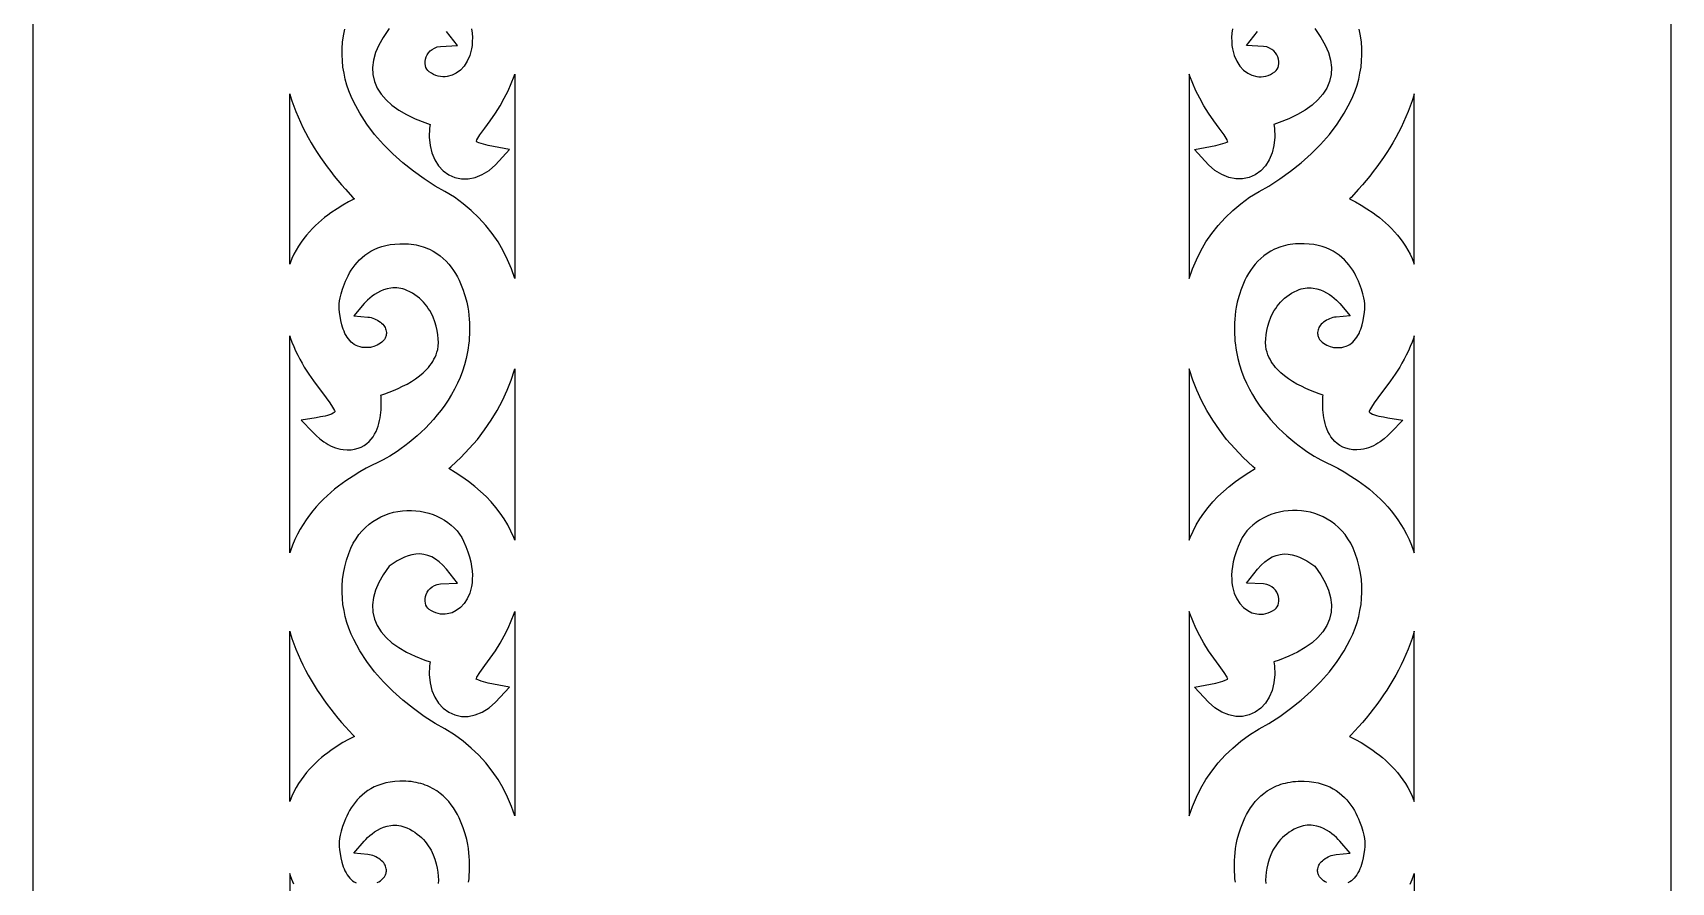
# Model space of a CAD drawing. Extents: x -128 to 128, y -328 to 328.
# Drawn here: x -127.5 to 127.5, y 57.8 to 190.1 of the extents above; entities that cross this region are included whole.
import ezdxf

# ---------------------------------------------------------------- set-up
doc = ezdxf.new("R2010")
doc.units = 0
doc.header["$MEASUREMENT"] = 0
doc.layers.get('0').update_dxf_attribs({"linetype": 'CONTINUOUS'})

msp = doc.modelspace()

# ---------------------------------------------------------------- linework, layer by layer
at = {"color": 1}
msp.add_lwpolyline([(-127.5, -327.5), (127.5, -327.5), (127.5, 327.5), (-127.5, 327.5)], close=True, dxfattribs=at)
for points in [[(-72.02, 190.7), (-72.96, 189.34), (-73.64, 188.14), (-74.15, 186.96), (-74.48, 185.79), (-74.62, 184.65), (-74.57, 183.53), (-74.33, 182.46), (-73.9, 181.44), (-73.29, 180.48), (-72.52, 179.6), (-71.6, 178.78), (-70.53, 178.02), (-69.32, 177.32), (-67.97, 176.67), (-66.48, 176.06), (-65.66, 175.78), (-65.75, 175.19), (-65.79, 173.8), (-65.66, 172.52), (-65.38, 171.34), (-64.93, 170.27), (-64.34, 169.34), (-63.62, 168.55), (-62.77, 167.94), (-61.83, 167.51), (-60.8, 167.3), (-59.73, 167.3), (-58.64, 167.52), (-57.55, 167.96), (-56.49, 168.62), (-55.46, 169.5), (-53.31, 171.86), (-56.6, 172.5), (-57.73, 172.79), (-58.1, 172.92), (-58.35, 173.04), (-58.47, 173.12), (-58.45, 173.19), (-58.38, 173.38), (-57.94, 174.14), (-57.16, 175.19), (-56.3, 176.35), (-55.49, 177.52), (-54.76, 178.69), (-54.11, 179.86), (-53.53, 181.01), (-53.02, 182.17), (-52.59, 183.31), (-52.5, 183.6), (-52.5, 151.8), (-53, 153.28), (-53.6, 154.72), (-54.3, 156.12), (-55.09, 157.48), (-55.99, 158.79), (-56.98, 160.04), (-58.07, 161.24), (-59.25, 162.38), (-60.52, 163.44), (-61.89, 164.44), (-63.36, 165.36), (-64.85, 166.17), (-66.57, 167.29), (-68.27, 168.51), (-69.91, 169.82), (-71.47, 171.21), (-72.94, 172.68), (-74.3, 174.23), (-75.53, 175.84), (-76.62, 177.51), (-77.55, 179.24), (-77.94, 180.12), (-78.29, 181.01), (-78.6, 181.92), (-78.86, 182.84), (-79.06, 183.77), (-79.22, 184.72), (-79.32, 185.67), (-79.36, 186.64), (-79.34, 187.61), (-79.27, 188.6), (-79.13, 189.6), (-78.93, 190.61)], [(-59.21, 190.66), (-59.12, 189.97), (-59.08, 189.31), (-59.09, 188.68), (-59.14, 188.08), (-59.22, 187.54), (-59.5, 186.5), (-59.89, 185.61), (-60.38, 184.86), (-60.95, 184.25), (-61.58, 183.78), (-62.25, 183.45), (-62.98, 183.25), (-63.31, 183.21), (-63.67, 183.2), (-64.03, 183.23), (-64.39, 183.3), (-64.75, 183.41), (-65.11, 183.55), (-65.46, 183.74), (-65.79, 183.96), (-66.01, 184.16), (-66.18, 184.38), (-66.31, 184.64), (-66.4, 184.93), (-66.45, 185.26), (-66.45, 185.6), (-66.4, 185.95), (-66.29, 186.3), (-66.14, 186.63), (-65.93, 186.94), (-65.67, 187.22), (-65.36, 187.47), (-64.98, 187.68), (-64.54, 187.84), (-64.02, 187.94), (-61.42, 188.07), (-63.13, 190.25)], [(72.02, 190.7), (72.96, 189.34), (73.64, 188.14), (74.15, 186.96), (74.48, 185.79), (74.62, 184.65), (74.57, 183.53), (74.33, 182.46), (73.9, 181.44), (73.29, 180.48), (72.52, 179.6), (71.6, 178.78), (70.53, 178.02), (69.32, 177.32), (67.97, 176.67), (66.48, 176.06), (65.66, 175.78), (65.75, 175.19), (65.79, 173.8), (65.66, 172.52), (65.38, 171.34), (64.93, 170.27), (64.34, 169.34), (63.62, 168.55), (62.77, 167.94), (61.83, 167.51), (60.8, 167.3), (59.73, 167.3), (58.64, 167.52), (57.55, 167.96), (56.49, 168.62), (55.46, 169.5), (53.31, 171.86), (56.6, 172.5), (57.73, 172.79), (58.1, 172.92), (58.35, 173.04), (58.47, 173.12), (58.45, 173.19), (58.38, 173.38), (57.94, 174.14), (57.16, 175.19), (56.3, 176.35), (55.49, 177.52), (54.76, 178.69), (54.11, 179.86), (53.53, 181.01), (53.02, 182.17), (52.59, 183.31), (52.5, 183.6), (52.5, 151.8), (53, 153.28), (53.6, 154.72), (54.3, 156.12), (55.09, 157.48), (55.99, 158.79), (56.98, 160.04), (58.07, 161.24), (59.25, 162.38), (60.52, 163.44), (61.89, 164.44), (63.36, 165.36), (64.85, 166.17), (66.57, 167.29), (68.27, 168.51), (69.91, 169.82), (71.47, 171.21), (72.94, 172.68), (74.3, 174.23), (75.53, 175.84), (76.62, 177.51), (77.55, 179.24), (77.94, 180.12), (78.29, 181.01), (78.6, 181.92), (78.86, 182.84), (79.06, 183.77), (79.22, 184.72), (79.32, 185.67), (79.36, 186.64), (79.34, 187.61), (79.27, 188.6), (79.13, 189.6), (78.93, 190.61)], [(59.21, 190.66), (59.12, 189.97), (59.08, 189.31), (59.09, 188.68), (59.14, 188.08), (59.22, 187.54), (59.5, 186.5), (59.89, 185.61), (60.38, 184.86), (60.95, 184.25), (61.58, 183.78), (62.25, 183.45), (62.98, 183.25), (63.31, 183.21), (63.67, 183.2), (64.03, 183.23), (64.39, 183.3), (64.75, 183.41), (65.11, 183.55), (65.46, 183.74), (65.79, 183.96), (66.01, 184.16), (66.18, 184.38), (66.31, 184.64), (66.4, 184.93), (66.45, 185.26), (66.45, 185.6), (66.4, 185.95), (66.29, 186.3), (66.14, 186.63), (65.93, 186.94), (65.67, 187.22), (65.36, 187.47), (64.98, 187.68), (64.54, 187.84), (64.02, 187.94), (61.42, 188.07), (63.13, 190.25)], [(-59.66, 57.78), (-59.6, 58.33), (-59.56, 58.88), (-59.53, 59.45), (-59.51, 60.02), (-59.51, 60.6), (-59.53, 61.19), (-59.57, 61.78), (-59.62, 62.38), (-59.7, 63.03), (-59.8, 63.65), (-59.97, 64.42), (-60.2, 65.31), (-60.34, 65.79), (-60.51, 66.28), (-60.7, 66.79), (-60.91, 67.31), (-61.15, 67.83), (-61.41, 68.35), (-61.71, 68.86), (-62.03, 69.37), (-62.38, 69.86), (-62.76, 70.34), (-63.17, 70.79), (-63.62, 71.23), (-64.1, 71.63), (-64.62, 72.01), (-65.17, 72.35), (-65.78, 72.66), (-66.08, 72.8), (-66.41, 72.92), (-66.74, 73.04), (-67.09, 73.15), (-67.45, 73.24), (-67.83, 73.32), (-68.21, 73.39), (-68.61, 73.45), (-69.03, 73.49), (-69.45, 73.52), (-69.9, 73.53), (-70.35, 73.52), (-71.13, 73.48), (-71.87, 73.38), (-72.55, 73.25), (-73.19, 73.07), (-73.79, 72.86), (-74.35, 72.62), (-74.87, 72.35), (-75.36, 72.05), (-75.82, 71.72), (-76.24, 71.37), (-76.63, 71), (-77, 70.62), (-77.33, 70.22), (-77.64, 69.8), (-77.93, 69.38), (-78.19, 68.96), (-78.43, 68.53), (-78.64, 68.1), (-78.83, 67.68), (-79, 67.27), (-79.28, 66.47), (-79.49, 65.74), (-79.64, 65.12), (-79.74, 64.62), (-79.8, 64.14), (-79.81, 63.77), (-79.79, 63.36), (-79.75, 62.84), (-79.68, 62.24), (-79.56, 61.58), (-79.4, 60.89), (-79.3, 60.55), (-79.18, 60.21), (-79.05, 59.88), (-78.91, 59.56), (-78.75, 59.25), (-78.57, 58.96), (-78.38, 58.69), (-78.17, 58.44), (-77.95, 58.21), (-77.72, 58.01), (-77.46, 57.83), (-77.19, 57.68)], [(59.66, 57.78), (59.6, 58.33), (59.56, 58.88), (59.53, 59.45), (59.51, 60.02), (59.51, 60.6), (59.53, 61.19), (59.57, 61.78), (59.62, 62.38), (59.7, 63.03), (59.8, 63.65), (59.97, 64.42), (60.2, 65.31), (60.34, 65.79), (60.51, 66.28), (60.7, 66.79), (60.91, 67.31), (61.15, 67.83), (61.41, 68.35), (61.71, 68.86), (62.03, 69.37), (62.38, 69.86), (62.76, 70.34), (63.17, 70.79), (63.62, 71.23), (64.1, 71.63), (64.62, 72.01), (65.17, 72.35), (65.78, 72.66), (66.08, 72.8), (66.41, 72.92), (66.74, 73.04), (67.09, 73.15), (67.45, 73.24), (67.82, 73.32), (68.21, 73.39), (68.61, 73.45), (69.03, 73.49), (69.45, 73.52), (69.9, 73.53), (70.35, 73.52), (71.13, 73.48), (71.87, 73.38), (72.55, 73.25), (73.19, 73.07), (73.79, 72.86), (74.35, 72.62), (74.87, 72.35), (75.36, 72.05), (75.82, 71.72), (76.24, 71.37), (76.63, 71), (77, 70.62), (77.33, 70.22), (77.64, 69.8), (77.93, 69.38), (78.19, 68.96), (78.43, 68.53), (78.64, 68.1), (78.83, 67.68), (79, 67.27), (79.28, 66.47), (79.49, 65.74), (79.64, 65.12), (79.74, 64.62), (79.8, 64.14), (79.81, 63.77), (79.79, 63.36), (79.75, 62.84), (79.68, 62.24), (79.56, 61.58), (79.4, 60.89), (79.3, 60.55), (79.18, 60.21), (79.05, 59.88), (78.91, 59.56), (78.75, 59.25), (78.57, 58.96), (78.38, 58.69), (78.17, 58.44), (77.95, 58.21), (77.72, 58.01), (77.46, 57.83), (77.19, 57.68)], [(-73.92, 57.73), (-73.65, 57.86), (-73.4, 58.02), (-73.16, 58.2), (-72.95, 58.4), (-72.76, 58.62), (-72.7, 58.72), (-72.63, 58.84), (-72.58, 58.96), (-72.53, 59.09), (-72.5, 59.22), (-72.48, 59.37), (-72.47, 59.53), (-72.47, 59.7), (-72.49, 59.9), (-72.53, 60.09), (-72.58, 60.28), (-72.65, 60.45), (-72.75, 60.62), (-72.88, 60.8), (-73.03, 60.97), (-73.21, 61.14), (-73.4, 61.3), (-73.62, 61.46), (-73.85, 61.6), (-74.09, 61.72), (-74.34, 61.84), (-74.6, 61.93), (-74.85, 62.01), (-75.1, 62.07), (-75.35, 62.11), (-77.54, 62.3), (-75.94, 64.2), (-75.68, 64.47), (-75.39, 64.76), (-75.06, 65.05), (-74.7, 65.34), (-74.3, 65.63), (-73.87, 65.9), (-73.39, 66.14), (-72.89, 66.35), (-72.35, 66.52), (-71.79, 66.62), (-71.47, 66.65), (-71.17, 66.66), (-70.86, 66.65), (-70.54, 66.61), (-70.22, 66.56), (-69.9, 66.48), (-69.58, 66.37), (-69.26, 66.24), (-68.83, 66.04), (-68.42, 65.81), (-68.03, 65.57), (-67.67, 65.3), (-67.33, 65.03), (-67.01, 64.73), (-66.71, 64.43), (-66.43, 64.11), (-66.18, 63.79), (-65.94, 63.46), (-65.72, 63.12), (-65.52, 62.76), (-65.19, 62.08), (-64.91, 61.38), (-64.7, 60.68), (-64.55, 60), (-64.45, 59.35), (-64.39, 58.72), (-64.38, 58.13), (-64.41, 57.58)], [(73.92, 57.73), (73.65, 57.86), (73.4, 58.02), (73.16, 58.2), (72.95, 58.4), (72.76, 58.62), (72.7, 58.72), (72.63, 58.84), (72.58, 58.96), (72.53, 59.09), (72.5, 59.22), (72.48, 59.37), (72.47, 59.53), (72.47, 59.7), (72.49, 59.9), (72.53, 60.09), (72.58, 60.28), (72.65, 60.45), (72.75, 60.62), (72.88, 60.8), (73.03, 60.97), (73.21, 61.14), (73.4, 61.3), (73.62, 61.46), (73.85, 61.6), (74.09, 61.72), (74.34, 61.84), (74.6, 61.93), (74.85, 62.01), (75.1, 62.07), (75.35, 62.11), (77.54, 62.3), (75.94, 64.2), (75.68, 64.47), (75.39, 64.76), (75.06, 65.05), (74.7, 65.34), (74.3, 65.63), (73.87, 65.9), (73.39, 66.14), (72.89, 66.35), (72.35, 66.52), (71.79, 66.62), (71.47, 66.65), (71.17, 66.66), (70.86, 66.65), (70.54, 66.61), (70.22, 66.56), (69.9, 66.48), (69.58, 66.37), (69.26, 66.24), (68.83, 66.04), (68.42, 65.81), (68.03, 65.57), (67.67, 65.3), (67.33, 65.03), (67.01, 64.73), (66.71, 64.43), (66.43, 64.11), (66.18, 63.79), (65.94, 63.46), (65.72, 63.12), (65.52, 62.76), (65.19, 62.08), (64.91, 61.38), (64.7, 60.68), (64.55, 60), (64.45, 59.35), (64.39, 58.72), (64.38, 58.13), (64.41, 57.58)], [(-86.89, 57.5), (-87.17, 58.21), (-87.43, 58.93), (-87.5, 59.16), (-87.5, 25.38)], [(86.89, 57.5), (87.17, 58.21), (87.43, 58.93), (87.5, 59.16), (87.5, 25.38)]]:
    msp.add_lwpolyline(points)
for points in [[(-87.5, 154.04), (-87.5, 180.56), (-87.43, 180.29), (-87.16, 179.45), (-86.87, 178.61), (-86.56, 177.77), (-86.21, 176.95), (-85.85, 176.13), (-85.46, 175.32), (-85.05, 174.51), (-84.62, 173.72), (-84.17, 172.94), (-83.7, 172.16), (-83.22, 171.4), (-82.72, 170.64), (-82.2, 169.9), (-81.67, 169.17), (-81.13, 168.45), (-80.58, 167.74), (-80.01, 167.05), (-79.44, 166.37), (-78.85, 165.7), (-77.67, 164.41), (-77.44, 164.18), (-77.53, 164.13), (-78.34, 163.71), (-79.22, 163.21), (-80.15, 162.65), (-81.1, 162.01), (-81.59, 161.65), (-82.08, 161.28), (-82.56, 160.88), (-83.05, 160.46), (-83.52, 160.02), (-83.99, 159.56), (-84.45, 159.07), (-84.9, 158.55), (-85.33, 158.01), (-85.74, 157.44), (-86.13, 156.85), (-86.5, 156.22), (-86.85, 155.57), (-87.16, 154.9), (-87.45, 154.19)], [(87.5, 154.04), (87.5, 180.56), (87.43, 180.29), (87.16, 179.45), (86.87, 178.61), (86.56, 177.77), (86.21, 176.95), (85.85, 176.13), (85.46, 175.32), (85.05, 174.51), (84.62, 173.72), (84.17, 172.94), (83.7, 172.16), (83.22, 171.4), (82.72, 170.64), (82.2, 169.9), (81.67, 169.17), (81.13, 168.45), (80.58, 167.74), (80.01, 167.05), (79.44, 166.37), (78.85, 165.7), (77.67, 164.41), (77.44, 164.18), (77.53, 164.13), (78.34, 163.71), (79.22, 163.21), (80.15, 162.65), (81.1, 162.01), (81.59, 161.65), (82.08, 161.28), (82.56, 160.88), (83.05, 160.46), (83.52, 160.02), (83.99, 159.56), (84.45, 159.07), (84.9, 158.55), (85.33, 158.01), (85.74, 157.44), (86.13, 156.85), (86.5, 156.22), (86.85, 155.57), (87.16, 154.9), (87.45, 154.19)], [(-87.5, 109.06), (-87.5, 142.85), (-87.43, 142.62), (-87.17, 141.89), (-86.89, 141.19), (-86.59, 140.51), (-86.27, 139.85), (-85.94, 139.21), (-85.59, 138.6), (-85.24, 138), (-84.52, 136.88), (-83.8, 135.84), (-83.09, 134.88), (-82.42, 133.99), (-81.28, 132.44), (-80.85, 131.78), (-80.68, 131.5), (-80.55, 131.24), (-80.51, 131.14), (-80.5, 131.09), (-80.49, 131.06), (-80.49, 131.05), (-80.5, 131.04), (-80.51, 131.02), (-80.55, 130.98), (-80.58, 130.95), (-80.77, 130.82), (-81.01, 130.69), (-81.3, 130.58), (-81.64, 130.47), (-81.99, 130.38), (-82.73, 130.23), (-83.38, 130.12), (-85.71, 129.75), (-83.93, 127.86), (-83.39, 127.33), (-82.81, 126.82), (-82.19, 126.35), (-81.85, 126.13), (-81.51, 125.92), (-81.16, 125.73), (-80.79, 125.57), (-80.41, 125.42), (-80.02, 125.3), (-79.61, 125.21), (-79.2, 125.15), (-78.57, 125.11), (-77.97, 125.13), (-77.41, 125.22), (-76.88, 125.35), (-76.39, 125.55), (-75.93, 125.79), (-75.52, 126.08), (-75.15, 126.4), (-74.82, 126.76), (-74.54, 127.14), (-74.29, 127.54), (-74.08, 127.95), (-73.9, 128.37), (-73.75, 128.8), (-73.62, 129.23), (-73.52, 129.67), (-73.44, 130.1), (-73.37, 130.53), (-73.29, 131.35), (-73.26, 132.13), (-73.27, 132.83), (-73.3, 133.44), (-73.31, 133.62), (-72.72, 133.83), (-71.34, 134.37), (-70.63, 134.68), (-69.94, 135.01), (-69.25, 135.36), (-68.58, 135.75), (-67.93, 136.17), (-67.31, 136.62), (-66.73, 137.12), (-66.19, 137.65), (-65.93, 137.94), (-65.69, 138.24), (-65.46, 138.55), (-65.25, 138.87), (-65.06, 139.21), (-64.89, 139.56), (-64.73, 139.93), (-64.59, 140.32), (-64.48, 140.76), (-64.41, 141.26), (-64.38, 141.81), (-64.39, 142.4), (-64.45, 143.03), (-64.55, 143.69), (-64.7, 144.37), (-64.91, 145.07), (-65.19, 145.77), (-65.52, 146.45), (-65.72, 146.8), (-65.94, 147.14), (-66.18, 147.48), (-66.43, 147.8), (-66.71, 148.12), (-67.01, 148.42), (-67.33, 148.71), (-67.67, 148.99), (-68.03, 149.25), (-68.42, 149.5), (-68.83, 149.72), (-69.26, 149.93), (-69.58, 150.06), (-69.9, 150.16), (-70.22, 150.24), (-70.54, 150.3), (-70.86, 150.33), (-71.17, 150.34), (-71.47, 150.34), (-71.79, 150.31), (-72.35, 150.2), (-72.89, 150.04), (-73.39, 149.83), (-73.87, 149.58), (-74.3, 149.31), (-74.7, 149.03), (-75.06, 148.73), (-75.39, 148.44), (-75.68, 148.16), (-75.94, 147.88), (-77.54, 145.99), (-75.35, 145.79), (-75.1, 145.75), (-74.85, 145.7), (-74.6, 145.62), (-74.34, 145.52), (-74.09, 145.41), (-73.85, 145.28), (-73.62, 145.14), (-73.4, 144.99), (-73.21, 144.83), (-73.03, 144.66), (-72.88, 144.48), (-72.75, 144.31), (-72.65, 144.14), (-72.58, 143.96), (-72.53, 143.78), (-72.49, 143.58), (-72.47, 143.39), (-72.47, 143.21), (-72.48, 143.05), (-72.5, 142.91), (-72.53, 142.77), (-72.58, 142.64), (-72.63, 142.52), (-72.7, 142.41), (-72.76, 142.31), (-72.95, 142.08), (-73.16, 141.89), (-73.4, 141.71), (-73.65, 141.55), (-73.92, 141.41), (-74.18, 141.3), (-74.41, 141.22), (-74.8, 141.1), (-74.92, 141.07), (-75.38, 141.03), (-75.81, 141.03), (-76.21, 141.07), (-76.56, 141.14), (-76.89, 141.24), (-77.19, 141.37), (-77.46, 141.52), (-77.72, 141.7), (-77.95, 141.9), (-78.17, 142.13), (-78.38, 142.38), (-78.57, 142.65), (-78.75, 142.94), (-78.91, 143.25), (-79.05, 143.57), (-79.18, 143.9), (-79.3, 144.24), (-79.4, 144.57), (-79.56, 145.27), (-79.68, 145.92), (-79.75, 146.52), (-79.79, 147.05), (-79.81, 147.45), (-79.8, 147.83), (-79.74, 148.31), (-79.64, 148.8), (-79.49, 149.43), (-79.28, 150.15), (-79, 150.96), (-78.83, 151.37), (-78.64, 151.79), (-78.43, 152.22), (-78.19, 152.65), (-77.93, 153.07), (-77.64, 153.49), (-77.33, 153.9), (-77, 154.3), (-76.63, 154.69), (-76.24, 155.06), (-75.82, 155.41), (-75.36, 155.73), (-74.87, 156.03), (-74.35, 156.31), (-73.79, 156.55), (-73.19, 156.76), (-72.55, 156.94), (-71.87, 157.07), (-71.13, 157.16), (-70.35, 157.21), (-69.9, 157.21), (-69.45, 157.2), (-69.03, 157.18), (-68.61, 157.13), (-68.21, 157.08), (-67.83, 157.01), (-67.45, 156.93), (-67.09, 156.83), (-66.74, 156.73), (-66.41, 156.61), (-66.08, 156.48), (-65.78, 156.35), (-65.17, 156.04), (-64.62, 155.69), (-64.1, 155.32), (-63.62, 154.91), (-63.17, 154.48), (-62.76, 154.02), (-62.38, 153.55), (-62.03, 153.05), (-61.71, 152.55), (-61.41, 152.03), (-61.15, 151.51), (-60.91, 150.99), (-60.7, 150.48), (-60.51, 149.97), (-60.34, 149.47), (-60.2, 149), (-59.97, 148.1), (-59.8, 147.33), (-59.7, 146.72), (-59.62, 146.07), (-59.57, 145.47), (-59.53, 144.87), (-59.51, 144.29), (-59.51, 143.71), (-59.53, 143.13), (-59.56, 142.57), (-59.6, 142.01), (-59.66, 141.46), (-59.74, 140.92), (-59.83, 140.39), (-59.93, 139.86), (-60.05, 139.35), (-60.32, 138.33), (-60.64, 137.35), (-61, 136.39), (-61.41, 135.47), (-61.85, 134.57), (-62.33, 133.71), (-62.85, 132.87), (-63.39, 132.07), (-63.95, 131.29), (-64.54, 130.55), (-65.14, 129.84), (-65.76, 129.16), (-66.39, 128.51), (-67.03, 127.89), (-67.67, 127.31), (-68.31, 126.76), (-68.94, 126.24), (-69.57, 125.75), (-70.19, 125.3), (-70.8, 124.88), (-71.38, 124.5), (-71.94, 124.15), (-72.48, 123.83), (-72.99, 123.55), (-73.46, 123.31), (-73.9, 123.09), (-74.68, 122.72), (-75.59, 122.25), (-76.59, 121.69), (-77.66, 121.04), (-78.78, 120.3), (-79.36, 119.88), (-79.94, 119.45), (-80.53, 118.98), (-81.11, 118.49), (-81.69, 117.97), (-82.27, 117.42), (-82.83, 116.84), (-83.39, 116.24), (-83.93, 115.6), (-84.45, 114.94), (-84.95, 114.24), (-85.44, 113.51), (-85.89, 112.75), (-86.32, 111.96), (-86.72, 111.13), (-87.08, 110.27), (-87.4, 109.38)], [(87.5, 109.06), (87.5, 142.85), (87.43, 142.62), (87.17, 141.89), (86.89, 141.19), (86.59, 140.51), (86.27, 139.85), (85.94, 139.21), (85.59, 138.6), (85.24, 138), (84.52, 136.88), (83.8, 135.84), (83.09, 134.88), (82.42, 133.99), (81.28, 132.44), (80.85, 131.78), (80.68, 131.5), (80.55, 131.24), (80.51, 131.14), (80.5, 131.09), (80.49, 131.06), (80.49, 131.05), (80.5, 131.04), (80.51, 131.02), (80.55, 130.98), (80.58, 130.95), (80.77, 130.82), (81.01, 130.69), (81.3, 130.58), (81.64, 130.47), (81.99, 130.38), (82.73, 130.23), (83.38, 130.12), (85.71, 129.75), (83.93, 127.86), (83.39, 127.33), (82.81, 126.82), (82.19, 126.35), (81.85, 126.13), (81.51, 125.92), (81.16, 125.73), (80.79, 125.57), (80.41, 125.42), (80.02, 125.3), (79.61, 125.21), (79.2, 125.15), (78.57, 125.11), (77.97, 125.13), (77.41, 125.22), (76.88, 125.35), (76.39, 125.55), (75.93, 125.79), (75.52, 126.08), (75.15, 126.4), (74.82, 126.76), (74.54, 127.14), (74.29, 127.54), (74.08, 127.95), (73.9, 128.37), (73.75, 128.8), (73.62, 129.23), (73.52, 129.67), (73.44, 130.1), (73.37, 130.53), (73.29, 131.35), (73.26, 132.13), (73.27, 132.83), (73.3, 133.44), (73.31, 133.62), (72.72, 133.83), (71.34, 134.37), (70.63, 134.68), (69.94, 135.01), (69.25, 135.36), (68.58, 135.75), (67.93, 136.17), (67.31, 136.62), (66.73, 137.12), (66.19, 137.65), (65.93, 137.94), (65.69, 138.24), (65.46, 138.55), (65.25, 138.87), (65.06, 139.21), (64.89, 139.56), (64.73, 139.93), (64.59, 140.32), (64.48, 140.76), (64.41, 141.26), (64.38, 141.81), (64.39, 142.4), (64.45, 143.03), (64.55, 143.69), (64.7, 144.37), (64.91, 145.07), (65.19, 145.77), (65.52, 146.45), (65.72, 146.8), (65.94, 147.14), (66.18, 147.48), (66.43, 147.8), (66.71, 148.12), (67.01, 148.42), (67.33, 148.71), (67.67, 148.99), (68.03, 149.25), (68.42, 149.5), (68.83, 149.72), (69.26, 149.93), (69.58, 150.06), (69.9, 150.16), (70.22, 150.24), (70.54, 150.3), (70.86, 150.33), (71.17, 150.34), (71.47, 150.34), (71.79, 150.31), (72.35, 150.2), (72.89, 150.04), (73.39, 149.83), (73.87, 149.58), (74.3, 149.31), (74.7, 149.03), (75.06, 148.73), (75.39, 148.44), (75.68, 148.16), (75.94, 147.88), (77.54, 145.99), (75.35, 145.79), (75.1, 145.75), (74.85, 145.7), (74.6, 145.62), (74.34, 145.52), (74.09, 145.41), (73.85, 145.28), (73.62, 145.14), (73.4, 144.99), (73.21, 144.83), (73.03, 144.66), (72.88, 144.48), (72.75, 144.31), (72.65, 144.14), (72.58, 143.96), (72.53, 143.78), (72.49, 143.58), (72.47, 143.39), (72.47, 143.21), (72.48, 143.05), (72.5, 142.91), (72.53, 142.77), (72.58, 142.64), (72.63, 142.52), (72.7, 142.41), (72.76, 142.31), (72.95, 142.08), (73.16, 141.89), (73.4, 141.71), (73.65, 141.55), (73.92, 141.41), (74.18, 141.3), (74.41, 141.22), (74.8, 141.1), (74.92, 141.07), (75.38, 141.03), (75.81, 141.03), (76.21, 141.07), (76.56, 141.14), (76.89, 141.24), (77.19, 141.37), (77.46, 141.52), (77.72, 141.7), (77.95, 141.9), (78.17, 142.13), (78.38, 142.38), (78.57, 142.65), (78.75, 142.94), (78.91, 143.25), (79.05, 143.57), (79.18, 143.9), (79.3, 144.24), (79.4, 144.57), (79.56, 145.27), (79.68, 145.92), (79.75, 146.52), (79.79, 147.05), (79.81, 147.45), (79.8, 147.83), (79.74, 148.31), (79.64, 148.8), (79.49, 149.43), (79.28, 150.15), (79, 150.96), (78.83, 151.37), (78.64, 151.79), (78.43, 152.22), (78.19, 152.65), (77.93, 153.07), (77.64, 153.49), (77.33, 153.9), (77, 154.3), (76.63, 154.69), (76.24, 155.06), (75.82, 155.41), (75.36, 155.73), (74.87, 156.03), (74.35, 156.31), (73.79, 156.55), (73.19, 156.76), (72.55, 156.94), (71.87, 157.07), (71.13, 157.16), (70.35, 157.21), (69.9, 157.21), (69.45, 157.2), (69.03, 157.18), (68.61, 157.13), (68.21, 157.08), (67.82, 157.01), (67.45, 156.93), (67.09, 156.83), (66.74, 156.73), (66.41, 156.61), (66.08, 156.48), (65.78, 156.35), (65.17, 156.04), (64.62, 155.69), (64.1, 155.32), (63.62, 154.91), (63.17, 154.48), (62.76, 154.02), (62.38, 153.55), (62.03, 153.05), (61.71, 152.55), (61.41, 152.03), (61.15, 151.51), (60.91, 150.99), (60.7, 150.48), (60.51, 149.97), (60.34, 149.47), (60.2, 149), (59.97, 148.1), (59.8, 147.33), (59.7, 146.72), (59.62, 146.07), (59.57, 145.47), (59.53, 144.87), (59.51, 144.29), (59.51, 143.71), (59.53, 143.13), (59.56, 142.57), (59.6, 142.01), (59.66, 141.46), (59.74, 140.92), (59.83, 140.39), (59.93, 139.86), (60.05, 139.35), (60.32, 138.33), (60.64, 137.35), (61, 136.39), (61.41, 135.47), (61.85, 134.57), (62.33, 133.71), (62.85, 132.87), (63.39, 132.07), (63.95, 131.29), (64.54, 130.55), (65.14, 129.84), (65.76, 129.16), (66.39, 128.51), (67.03, 127.89), (67.67, 127.31), (68.31, 126.76), (68.94, 126.24), (69.57, 125.75), (70.19, 125.3), (70.8, 124.88), (71.38, 124.5), (71.94, 124.15), (72.48, 123.83), (72.99, 123.55), (73.46, 123.31), (73.9, 123.09), (74.68, 122.72), (75.59, 122.25), (76.59, 121.69), (77.66, 121.04), (78.78, 120.3), (79.36, 119.88), (79.94, 119.45), (80.53, 118.98), (81.11, 118.49), (81.69, 117.97), (82.27, 117.42), (82.83, 116.84), (83.39, 116.24), (83.93, 115.6), (84.45, 114.94), (84.95, 114.24), (85.44, 113.51), (85.89, 112.75), (86.32, 111.96), (86.72, 111.13), (87.08, 110.27), (87.4, 109.38)], [(-52.5, 111.06), (-52.65, 111.49), (-53.08, 112.47), (-53.57, 113.42), (-54.12, 114.36), (-54.74, 115.27), (-55.41, 116.15), (-56.15, 117.01), (-56.95, 117.84), (-57.8, 118.65), (-58.71, 119.43), (-59.68, 120.18), (-60.7, 120.91), (-61.77, 121.6), (-62.77, 122.19), (-62.36, 122.54), (-60.9, 123.9), (-59.56, 125.3), (-58.31, 126.74), (-57.18, 128.21), (-56.14, 129.72), (-55.21, 131.25), (-54.39, 132.81), (-53.67, 134.38), (-53.05, 135.97), (-52.53, 137.58), (-52.5, 137.71)], [(52.5, 111.06), (52.65, 111.49), (53.08, 112.47), (53.57, 113.42), (54.12, 114.36), (54.74, 115.27), (55.41, 116.15), (56.15, 117.01), (56.95, 117.84), (57.8, 118.65), (58.71, 119.43), (59.68, 120.18), (60.7, 120.91), (61.77, 121.6), (62.77, 122.19), (62.36, 122.54), (60.9, 123.9), (59.56, 125.3), (58.31, 126.74), (57.18, 128.21), (56.14, 129.72), (55.21, 131.25), (54.39, 132.81), (53.67, 134.38), (53.05, 135.97), (52.53, 137.58), (52.5, 137.71)], [(-52.5, 68.11), (-53, 69.59), (-53.6, 71.03), (-54.3, 72.44), (-55.09, 73.79), (-55.99, 75.1), (-56.98, 76.36), (-58.07, 77.55), (-59.25, 78.69), (-60.52, 79.76), (-61.89, 80.75), (-63.36, 81.68), (-64.85, 82.48), (-66.57, 83.6), (-68.27, 84.83), (-69.91, 86.14), (-71.47, 87.53), (-72.94, 89), (-74.3, 90.54), (-75.53, 92.15), (-76.62, 93.82), (-77.55, 95.56), (-77.94, 96.43), (-78.29, 97.33), (-78.6, 98.24), (-78.86, 99.16), (-79.06, 100.09), (-79.22, 101.03), (-79.32, 101.98), (-79.36, 102.95), (-79.34, 103.92), (-79.27, 104.91), (-79.13, 105.91), (-78.93, 106.92), (-78.66, 107.94), (-78.32, 108.97), (-77.99, 109.8), (-77.61, 110.56), (-77.19, 111.26), (-76.73, 111.91), (-76.24, 112.5), (-75.72, 113.04), (-75.16, 113.52), (-74.58, 113.96), (-73.97, 114.34), (-73.34, 114.67), (-72.7, 114.96), (-72.03, 115.2), (-71.35, 115.39), (-70.67, 115.53), (-69.97, 115.62), (-69.27, 115.67), (-68.58, 115.68), (-67.88, 115.64), (-67.2, 115.55), (-66.52, 115.43), (-65.86, 115.25), (-65.21, 115.04), (-64.59, 114.79), (-63.99, 114.5), (-63.42, 114.17), (-62.88, 113.8), (-62.37, 113.4), (-61.9, 112.96), (-61.47, 112.49), (-61.09, 111.98), (-60.74, 111.45), (-60.44, 110.87), (-60.08, 110.04), (-59.78, 109.23), (-59.53, 108.45), (-59.34, 107.69), (-59.21, 106.97), (-59.12, 106.28), (-59.08, 105.62), (-59.09, 104.99), (-59.14, 104.4), (-59.22, 103.85), (-59.5, 102.81), (-59.89, 101.92), (-60.38, 101.17), (-60.95, 100.56), (-61.58, 100.09), (-62.25, 99.76), (-62.98, 99.56), (-63.31, 99.52), (-63.67, 99.52), (-64.03, 99.55), (-64.39, 99.61), (-64.75, 99.72), (-65.11, 99.87), (-65.46, 100.05), (-65.79, 100.27), (-66.01, 100.47), (-66.18, 100.69), (-66.31, 100.95), (-66.4, 101.25), (-66.45, 101.57), (-66.45, 101.91), (-66.4, 102.26), (-66.29, 102.61), (-66.14, 102.94), (-65.93, 103.25), (-65.67, 103.53), (-65.36, 103.78), (-64.98, 103.99), (-64.54, 104.15), (-64.02, 104.25), (-61.42, 104.38), (-63.13, 106.56), (-63.68, 107.16), (-64.24, 107.67), (-64.81, 108.09), (-65.4, 108.43), (-66.01, 108.67), (-66.63, 108.83), (-67.26, 108.9), (-67.87, 108.88), (-68.48, 108.78), (-69.07, 108.62), (-69.67, 108.4), (-70.78, 107.83), (-72.02, 107.02), (-72.96, 105.66), (-73.64, 104.45), (-74.15, 103.27), (-74.48, 102.11), (-74.62, 100.96), (-74.57, 99.85), (-74.33, 98.77), (-73.9, 97.75), (-73.29, 96.8), (-72.52, 95.91), (-71.6, 95.09), (-70.53, 94.34), (-69.32, 93.63), (-67.97, 92.98), (-66.48, 92.37), (-65.66, 92.09), (-65.75, 91.5), (-65.79, 90.12), (-65.66, 88.83), (-65.38, 87.65), (-64.93, 86.58), (-64.34, 85.65), (-63.62, 84.87), (-62.77, 84.25), (-61.83, 83.83), (-60.8, 83.61), (-59.73, 83.61), (-58.64, 83.83), (-57.55, 84.28), (-56.49, 84.93), (-55.46, 85.81), (-53.31, 88.17), (-56.6, 88.81), (-57.73, 89.1), (-58.1, 89.23), (-58.35, 89.35), (-58.47, 89.43), (-58.45, 89.5), (-58.38, 89.7), (-57.94, 90.45), (-57.16, 91.51), (-56.3, 92.66), (-55.49, 93.84), (-54.76, 95.01), (-54.11, 96.17), (-53.53, 97.33), (-53.02, 98.48), (-52.59, 99.62), (-52.5, 99.92)], [(52.5, 68.11), (53, 69.59), (53.6, 71.03), (54.3, 72.44), (55.09, 73.79), (55.99, 75.1), (56.98, 76.36), (58.07, 77.55), (59.25, 78.69), (60.52, 79.76), (61.89, 80.75), (63.36, 81.68), (64.85, 82.48), (66.57, 83.6), (68.27, 84.83), (69.91, 86.14), (71.47, 87.53), (72.94, 89), (74.3, 90.54), (75.53, 92.15), (76.62, 93.82), (77.55, 95.56), (77.94, 96.43), (78.29, 97.33), (78.6, 98.24), (78.86, 99.16), (79.06, 100.09), (79.22, 101.03), (79.32, 101.98), (79.36, 102.95), (79.34, 103.92), (79.27, 104.91), (79.13, 105.91), (78.93, 106.92), (78.66, 107.94), (78.32, 108.97), (77.99, 109.8), (77.61, 110.56), (77.19, 111.26), (76.73, 111.91), (76.24, 112.5), (75.72, 113.04), (75.16, 113.52), (74.58, 113.96), (73.97, 114.34), (73.34, 114.67), (72.7, 114.96), (72.03, 115.2), (71.35, 115.39), (70.67, 115.53), (69.97, 115.62), (69.27, 115.67), (68.58, 115.68), (67.88, 115.64), (67.2, 115.55), (66.52, 115.43), (65.86, 115.25), (65.21, 115.04), (64.59, 114.79), (63.99, 114.5), (63.42, 114.17), (62.88, 113.8), (62.37, 113.4), (61.9, 112.96), (61.47, 112.49), (61.09, 111.98), (60.74, 111.45), (60.44, 110.87), (60.08, 110.04), (59.78, 109.23), (59.53, 108.45), (59.34, 107.69), (59.21, 106.97), (59.12, 106.28), (59.08, 105.62), (59.09, 104.99), (59.14, 104.4), (59.22, 103.85), (59.5, 102.81), (59.89, 101.92), (60.38, 101.17), (60.95, 100.56), (61.58, 100.09), (62.25, 99.76), (62.98, 99.56), (63.31, 99.52), (63.67, 99.52), (64.03, 99.55), (64.39, 99.61), (64.75, 99.72), (65.11, 99.87), (65.46, 100.05), (65.79, 100.27), (66.01, 100.47), (66.18, 100.69), (66.31, 100.95), (66.4, 101.25), (66.45, 101.57), (66.45, 101.91), (66.4, 102.26), (66.29, 102.61), (66.14, 102.94), (65.93, 103.25), (65.67, 103.53), (65.36, 103.78), (64.98, 103.99), (64.54, 104.15), (64.02, 104.25), (61.42, 104.38), (63.13, 106.56), (63.68, 107.16), (64.24, 107.67), (64.81, 108.09), (65.4, 108.43), (66.01, 108.67), (66.63, 108.83), (67.26, 108.9), (67.87, 108.88), (68.48, 108.78), (69.07, 108.62), (69.67, 108.4), (70.78, 107.83), (72.02, 107.02), (72.96, 105.66), (73.64, 104.45), (74.15, 103.27), (74.48, 102.11), (74.62, 100.96), (74.57, 99.85), (74.33, 98.77), (73.9, 97.75), (73.29, 96.8), (72.52, 95.91), (71.6, 95.09), (70.53, 94.34), (69.32, 93.63), (67.97, 92.98), (66.48, 92.37), (65.66, 92.09), (65.75, 91.5), (65.79, 90.12), (65.66, 88.83), (65.38, 87.65), (64.93, 86.58), (64.34, 85.65), (63.62, 84.87), (62.77, 84.25), (61.83, 83.83), (60.8, 83.61), (59.73, 83.61), (58.64, 83.83), (57.55, 84.28), (56.49, 84.93), (55.46, 85.81), (53.31, 88.17), (56.6, 88.81), (57.73, 89.1), (58.1, 89.23), (58.35, 89.35), (58.47, 89.43), (58.45, 89.5), (58.38, 89.7), (57.94, 90.45), (57.16, 91.51), (56.3, 92.66), (55.49, 93.84), (54.76, 95.01), (54.11, 96.17), (53.53, 97.33), (53.02, 98.48), (52.59, 99.62), (52.5, 99.92)], [(-87.5, 70.35), (-87.5, 96.87), (-87.43, 96.61), (-87.16, 95.76), (-86.87, 94.92), (-86.56, 94.09), (-86.21, 93.26), (-85.85, 92.44), (-85.46, 91.63), (-85.05, 90.83), (-84.62, 90.03), (-84.17, 89.25), (-83.7, 88.47), (-83.22, 87.71), (-82.72, 86.96), (-82.2, 86.21), (-81.67, 85.48), (-81.13, 84.76), (-80.58, 84.06), (-80.01, 83.36), (-79.44, 82.68), (-78.85, 82.01), (-77.67, 80.72), (-77.44, 80.49), (-77.53, 80.44), (-78.34, 80.02), (-79.22, 79.53), (-80.15, 78.96), (-81.1, 78.32), (-81.59, 77.96), (-82.08, 77.59), (-82.56, 77.19), (-83.05, 76.78), (-83.52, 76.33), (-83.99, 75.87), (-84.45, 75.38), (-84.9, 74.86), (-85.33, 74.32), (-85.74, 73.75), (-86.13, 73.16), (-86.5, 72.54), (-86.85, 71.89), (-87.16, 71.21), (-87.45, 70.5)], [(87.5, 70.35), (87.5, 96.87), (87.43, 96.61), (87.16, 95.76), (86.87, 94.92), (86.56, 94.09), (86.21, 93.26), (85.85, 92.44), (85.46, 91.63), (85.05, 90.83), (84.62, 90.03), (84.17, 89.25), (83.7, 88.47), (83.22, 87.71), (82.72, 86.96), (82.2, 86.21), (81.67, 85.48), (81.13, 84.76), (80.58, 84.06), (80.01, 83.36), (79.44, 82.68), (78.85, 82.01), (77.67, 80.72), (77.44, 80.49), (77.53, 80.44), (78.34, 80.02), (79.22, 79.53), (80.15, 78.96), (81.1, 78.32), (81.59, 77.96), (82.08, 77.59), (82.56, 77.19), (83.05, 76.78), (83.52, 76.33), (83.99, 75.87), (84.45, 75.38), (84.9, 74.86), (85.33, 74.32), (85.74, 73.75), (86.13, 73.16), (86.5, 72.54), (86.85, 71.89), (87.16, 71.21), (87.45, 70.5)]]:
    msp.add_lwpolyline(points, close=True)

doc.saveas('drawing.dxf')
